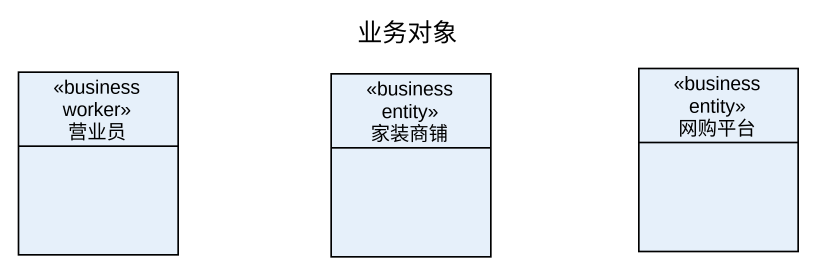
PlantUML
@startuml
title 业务对象
hide circle
hide empty members
class 营业员 <<business worker>>
class 家装商铺 <<business entity>>
class 网购平台 <<business entity>>
@enduml
